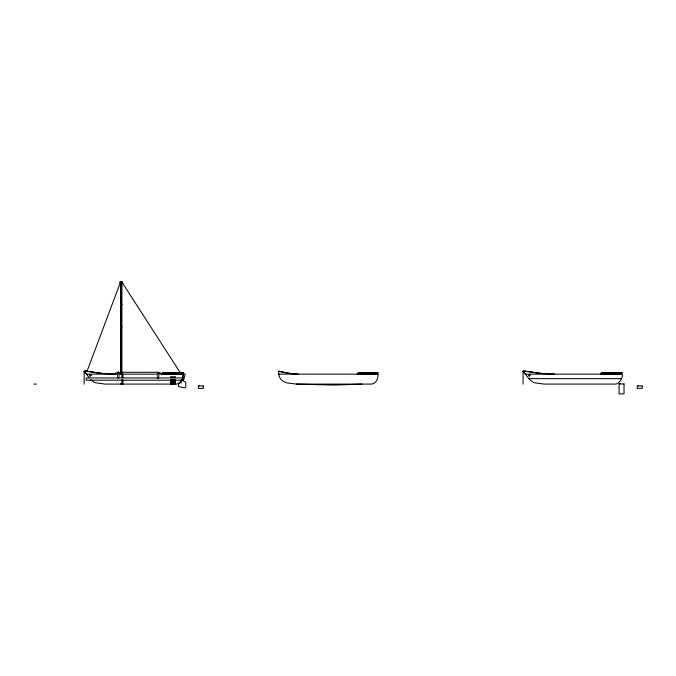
<?xml version="1.0" encoding="UTF-8"?>
<svg xmlns="http://www.w3.org/2000/svg" width="676" height="676" viewBox="0 0 676 676"><rect width="100%" height="100%" fill="white"/><g stroke="black" fill="none" stroke-linecap="round" stroke-linejoin="round"><path stroke-width="1.01" d="M157.922 373.642C155.869 372.425 159.849 371.259 158.699 373.439M117.768 373.431C116.551 373.27 120.058 370.913 118.579 373.625M158.928 372.873L158.581 373.532M117.539 372.924C117.539 371.259 120.159 372.577 118.731 373.566M117.641 373.27L118.131 372.104M182.571 378.011L183.686 374.039L184.852 373.811L185.173 374.411L183.568 380.453A0.938 0.938 0 0 0 184.218 381.619L185.131 381.864A0.845 0.845 0 0 1 185.799 382.667L185.832 386.571A1.242 1.242 0 0 1 184.59 387.813L179.377 386.807A0.997 0.997 0 0 1 178.379 385.819L178.777 383.63A7.901 7.901 0 0 0 180.847 381.822L181.168 381.391A7.901 7.901 0 0 0 182.148 379.49M182.292 378.433L183.466 373.904L179.132 373.904L179.132 372.915L183.466 372.662L162.984 372.662L161.395 374.158M554.835 374.158L541.594 373.448L526.773 371.386A28.4 27.268 -90 0 0 525.235 371.234A28.122 26.998 -90 0 0 524.314 371.183L523.063 371.175L529.629 379.642L533.085 382.177A17.779 17.779 0 0 0 534.893 382.827L544.011 384.086L615.828 384.086C620.306 383.96 626.804 370.625 618.084 373.904L618.084 372.915L622.419 372.662L601.927 372.662L600.339 374.158M87.145 370.938L120.353 282.56M120.776 374.158C121.173 372.231 121.841 374.91 122.897 374.158L122.897 377.571M157.364 372.67L157.609 372.273L120.793 372.307M181.869 379.642L179.706 382.81L176.875 384.086L105.067 384.086L95.95 382.827A17.779 17.779 0 0 1 94.133 382.177L90.685 379.642M357.131 374.158L358.272 372.662L378.154 372.662C378.45 377.107 376.963 383.233 371.825 384.086L296.274 384.086L286.683 382.827A19.342 19.342 0 0 1 284.782 382.177C280.455 380.503 278.005 375.729 278.825 371.192A89.992 89.992 0 0 0 298.091 374.149L287.317 373.051L278.825 371.192M121.9 283.134C125.221 281.469 117.328 281.469 120.641 283.134M118.731 378.019L117.937 378.019M158.53 378.019L157.364 377.935L157.922 378.028M362.032 384.086L334.054 385.083L296.274 384.086M112.96 374.158L115.892 374.158M551.903 374.158L553.889 374.141M119.779 282.272L122.762 282.272M121.342 283.134L121.198 282.272M120.641 304.546L121.9 304.546M120.641 304.699L121.9 304.699M120.641 326.897L121.9 326.897M120.641 327.049L121.9 327.049M84.12 384.086L84.12 371.175L85.37 371.183A28.122 26.998 -90 0 1 86.283 371.234A28.4 27.268 -90 0 1 87.829 371.386L102.651 373.448L114.945 374.141M368.226 372.915L367.558 372.915L367.558 373.904L368.226 373.904L368.226 372.915L368.209 373.904M368.648 373.904L369.4 373.904L369.4 372.915L368.648 372.915L368.724 373.904M377.487 372.915L374.225 372.915L374.225 373.904L377.487 373.904M612.811 372.915L613.512 372.915L613.436 373.904L612.811 373.904L612.811 372.915L612.887 373.904M172.828 373.904L173.453 373.904L173.428 372.915L172.828 372.915L172.853 373.904M174.56 373.904L173.867 373.904L173.867 372.915L174.56 372.915L174.493 373.904M278.825 374.158L377.436 374.158L377.436 372.662M528.869 378.636L621.176 378.636M120.446 383.841L121.9 383.841M33.817 384.086L36.504 384.086M523.063 384.086L523.063 371.175L528.852 371.69M85.201 371.183L86.283 371.234M118.545 372.104L118.334 372.873M89.908 371.69L86.908 371.285A26.229 26.229 0 0 0 85.058 371.175M523.08 371.175L525.446 374.158L621.54 374.158L621.54 372.662M84.12 371.175L88.995 377.419M84.162 371.175L86.503 374.158L182.596 374.158L182.596 372.662M122.187 282.56L180.982 373.777M638.228 385.388L638.228 385.911M621.041 372.915L621.117 373.904M620.838 372.915L620.838 373.904M620.053 372.915L620.053 373.904M620.061 383.148L620.061 383.943M619.774 372.915L619.774 373.904M619.647 372.915L619.647 373.904M619.368 372.915L619.368 373.904M618.363 372.915L618.363 373.904M617.695 372.915L617.695 373.904M617.281 372.915L617.281 373.904M616.191 372.915L616.191 373.904M615.566 372.915L615.566 373.904M615.092 372.915L615.092 373.904M614.501 372.915L614.501 373.904M613.994 372.915L613.994 373.904M377.174 372.915L377.174 373.904M376.743 372.915L376.743 373.904M376.431 372.915L376.431 373.904M376.355 372.915L376.355 373.904M376.059 372.915L376.059 373.904M375.619 372.915L375.619 373.904M375.324 372.915L375.324 373.904M375.214 372.915L375.214 373.904M374.943 372.915L374.943 373.904M374.487 372.915L374.487 373.904M373.828 372.915L373.828 373.904M373.346 372.915L373.346 373.904M372.704 372.915L372.704 373.904M372.197 372.915L372.197 373.904M371.58 372.915L371.58 373.904M371.048 372.915L371.048 373.904M370.456 372.915L370.456 373.904M369.89 372.915L369.89 373.904M369.333 372.915L369.333 373.904M199.285 385.388L199.285 385.911M182.174 372.915L182.097 373.904M181.895 372.915L181.895 373.904M181.109 372.915L181.109 373.904M181.117 381.137L181.117 383.148M181.058 373.405L181.058 374.158M180.83 372.915L180.906 374.158M180.703 372.915L180.703 373.904M180.416 372.915L180.416 373.904M179.419 372.915L179.419 373.904M178.751 372.915L178.751 373.904M178.337 372.915L178.337 373.904M177.687 372.915L177.687 373.904M177.247 372.915L177.247 373.904M176.622 372.915L176.622 373.904M176.149 372.915L176.149 373.904M175.557 372.915L175.557 373.904M175.473 377.571L175.473 376.743L170.555 376.743L170.555 377.571M175.473 379.642L175.473 383.841L174.974 383.909L174.974 379.642M175.05 372.915L175.05 373.904M174.974 377.571L173.977 377.571M173.943 372.915L173.943 373.904M173.977 379.642L173.977 384.019L173.487 384.061L173.487 379.642M173.487 377.571L172.541 377.571M172.541 379.642L172.541 384.086M172.042 377.571L171.053 377.571M172.042 379.642L172.042 384.086M171.053 379.642L171.053 384.086M170.555 379.642L170.555 384.086M160.06 372.307L160.06 373.439M158.928 375.349L158.928 376.591M157.331 375.349L157.331 376.591M122.897 379.642L122.897 384.086M121.9 282.12L121.9 377.571M121.9 379.642L121.9 384.086M121.274 282.12L121.274 374.158M120.641 282.12L120.641 374.158M119.137 375.349L119.137 376.591M117.539 375.349L117.539 376.591M115.985 372.307L115.985 373.439M544.053 373.659A156.638 156.638 0 0 1 529.409 371.783M524.001 371.175A26.22 26.22 0 0 1 526.773 371.386M105.11 373.659A156.638 156.638 0 0 1 90.466 371.783M121.029 373.71L121.511 373.853L121.063 373.651M91.066 375.315L90.44 376.456L89.494 375.188L91.066 375.315M530.009 375.315L529.384 376.456L528.438 375.188L530.009 375.315M358.398 372.924L357.655 373.896L367.076 373.896L367.076 372.924L358.398 372.924M163.085 372.915L162.02 373.904L172.363 373.904L172.363 372.915L163.085 372.915M602.029 372.915L600.964 373.904L611.307 373.904L611.307 372.915L602.029 372.915M87.221 370.566L87.069 371.301L87.221 370.566M175.675 372.915L174.923 372.915L174.923 373.904L175.675 373.904L175.675 372.915M176.791 372.915L175.98 372.915L175.98 373.904L176.791 373.904L176.791 372.915M177.898 372.915L177.036 372.915L177.036 373.904L177.898 373.904L177.898 372.915M178.996 372.915L178.092 372.915L178.092 373.904L178.996 373.904L178.996 372.915M370.566 372.915L369.772 372.915L369.772 373.904L370.566 373.904L370.566 372.915M371.741 372.915L370.887 372.915L370.887 373.904L371.741 373.904L371.741 372.915M372.899 372.915L372.003 372.915L372.003 373.904L372.899 373.904L372.899 372.915M374.056 372.915L373.11 372.915L373.11 373.904L374.056 373.904L374.056 372.915M612.397 372.915L611.78 372.915L611.78 373.904L612.397 373.904L612.397 372.915M614.619 372.915L613.876 372.915L613.876 373.904L614.619 373.904L614.619 372.915M615.735 372.915L614.932 372.915L614.932 373.904L615.735 373.904L615.735 372.915M616.842 372.915L615.988 372.915L615.988 373.904L616.842 373.904L616.842 372.915M617.94 372.915L617.036 372.915L617.036 373.904L617.94 373.904L617.94 372.915M183.154 377.952L86.198 377.952L86.198 380.208L183.154 380.208L183.154 377.952M624.033 383.943L619.064 383.943L619.064 393.88L624.033 393.88L624.033 383.943M203.256 385.911L198.288 385.911L198.288 388.396L203.256 388.396L203.256 385.911M642.2 385.911L637.231 385.911L637.231 388.396L642.2 388.396L642.2 385.911"/></g></svg>
